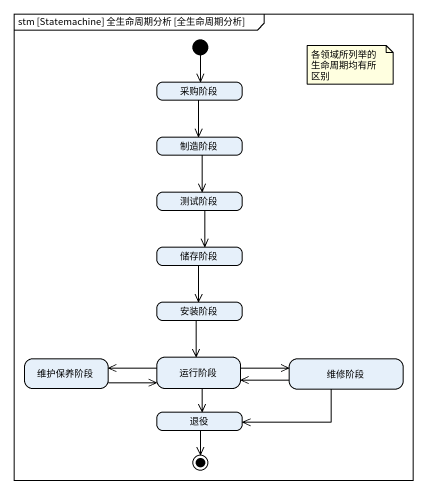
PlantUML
@startuml
mainframe stm [Statemachine] 全生命周期分析 [全生命周期分析]
hide empty description
state 采购阶段
state 制造阶段
state 测试阶段
state 储存阶段
state 安装阶段
state 维护保养阶段
state 运行阶段
state 维修阶段
state 退役
[*] --> 采购阶段
采购阶段 --> 制造阶段
制造阶段 --> 测试阶段
测试阶段 --> 储存阶段
储存阶段 --> 安装阶段
安装阶段 --> 运行阶段
维护保养阶段 -right-> 运行阶段
运行阶段 -left-> 维护保养阶段
运行阶段 -right-> 维修阶段
运行阶段 --> 退役
维修阶段 -left-> 运行阶段
维修阶段 -left-> 退役
退役 --> [*]
note as N1
  各领域所列举的生命周期均有所区别
end note
@enduml
